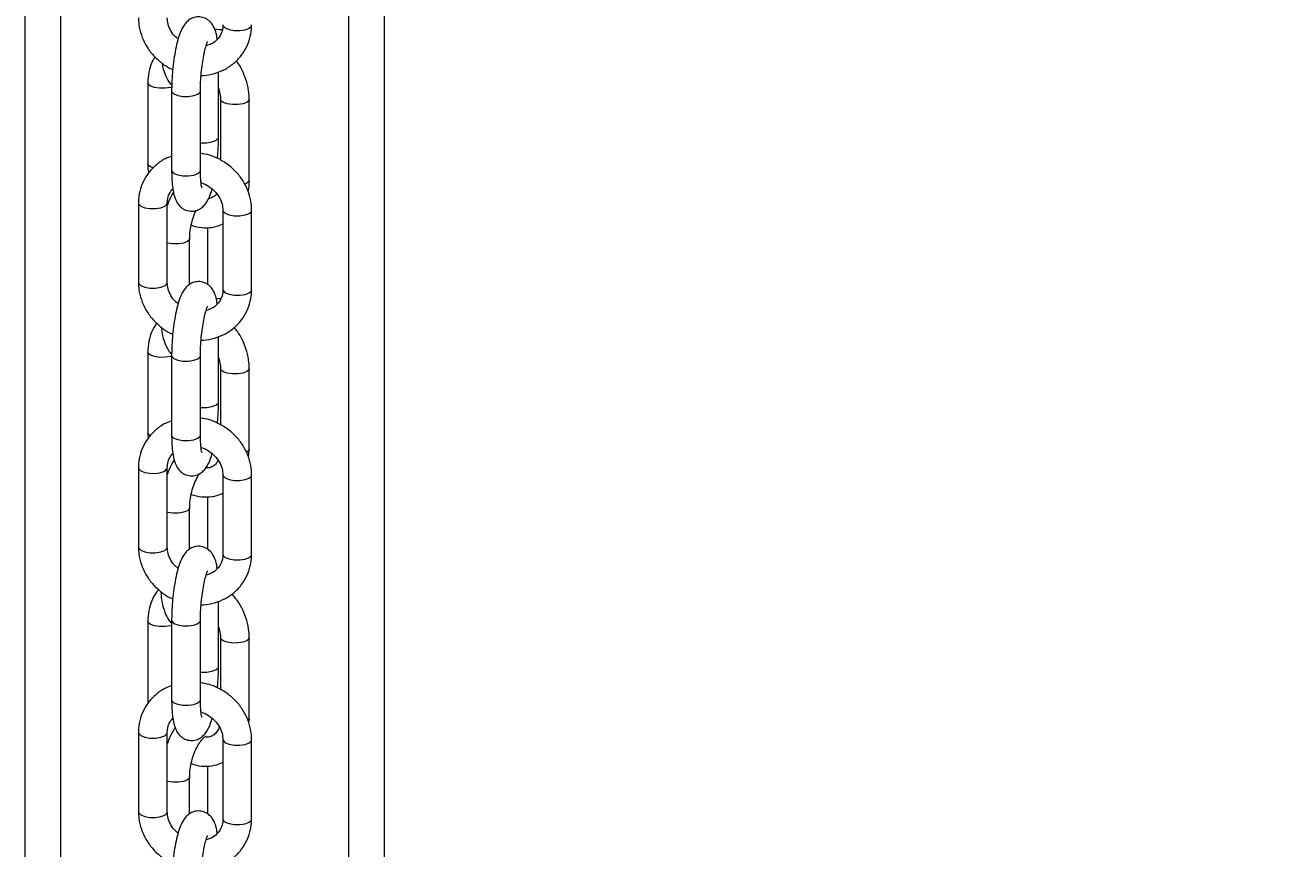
# Model space of a CAD drawing. Header units: millimetres. Extents: x -8083 to 6576, y -6691 to 5601.
# Drawn here: x -185.7 to -12.5, y -532.4 to -418 of the extents above; entities that cross this region are included whole.
import ezdxf

# ---------------------------------------------------------------- set-up
doc = ezdxf.new("R2010")
doc.units = ezdxf.units.MM
doc.layers.add('DIKOM_ОБЪЕКТ', color=7, linetype='Continuous')
doc.layers.add('DIKOM_РАЗМЕР_ОБЪЕКТА', color=7, linetype='Continuous')
doc.styles.add('style1', font='arial.ttf', dxfattribs={"width": 0.8})
doc.dimstyles.new('1-50', dxfattribs={"dimtxt": 300, "dimasz": 200, "dimexe": 100, "dimexo": 0, "dimgap": 100, "dimtad": 1, "dimtxsty": 'style1', "dimcen": 200, "dimclrd": 7, "dimclre": 7, "dimclrt": 7, "dimadec": 1, "dimazin": 2, "dimtfac": 1, "dimtmove": 0, "dimatfit": 2, "dimfxl": 0, "dimlwd": 25, "dimlwe": 18, "dimarcsym": 0})

# ---------------------------------------------------------------- blocks, each defined once
blk = doc.blocks.new('*D10')
at = {"layer": 'Defpoints', "color": 0, "transparency": 16777216}
for p in [(-4711.62, -59.88), (5076.72, -1609.88), (5076.72, -5900.19)]:
    blk.add_point(p, dxfattribs=at)
at = {"layer": 'DIKOM_РАЗМЕР_ОБЪЕКТА', "color": 7, "lineweight": 18, "transparency": 16777216}
for p, q in [((-4711.62, -59.88), (-4711.62, -6000.19)), ((5076.72, -1609.88), (5076.72, -6000.19))]:
    blk.add_line(p, q, dxfattribs=at)
at = {"layer": 'DIKOM_РАЗМЕР_ОБЪЕКТА', "color": 7, "lineweight": 25, "transparency": 16777216}
blk.add_line((-4511.62, -5900.19), (4876.72, -5900.19), dxfattribs=at)
at = {"layer": 'DIKOM_РАЗМЕР_ОБЪЕКТА', "color": 7, "transparency": 16777216}
for points in [[(-4511.62, -5866.86), (-4511.62, -5933.52), (-4711.62, -5900.19)], [(4876.72, -5866.86), (4876.72, -5933.52), (5076.72, -5900.19)]]:
    blk.add_solid(points, dxfattribs=at)
at = {"layer": 'DIKOM_РАЗМЕР_ОБЪЕКТА', "color": 7, "transparency": 16777216, "insert": (410.05, -5647.02), "char_height": 300, "attachment_point": 5, "style": 'style1'}
blk.add_mtext('10000', dxfattribs=at)

msp = doc.modelspace()

# ---------------------------------------------------------------- linework, layer by layer
at = {"layer": 'DIKOM_ОБЪЕКТ', "color": 7, "linetype": 'Continuous', "lineweight": 15}
for p, q in [((-185.736, 1537.193), (-185.736, -1662.807)), ((-180.736, -1662.807), (-180.736, 1537.193)), ((-140.736, 1537.193), (-140.736, -1662.807)), ((-135.736, -1662.807), (-135.736, 1537.193)), ((-158.82, -433.555), (-158.82, -424.479)), ((-168.653, -426.052), (-168.653, -437.276)), ((-165.341, -427.126), (-165.341, -438.162)), ((-161.341, -438.162), (-161.341, -427.126)), ((-158.547, -428.342), (-158.547, -436.728)), ((-154.547, -439.566), (-154.547, -428.342)), ((-169.946, -442.721), (-169.946, -453.757)), ((-165.946, -453.757), (-165.946, -442.721)), ((-158.214, -443.711), (-158.214, -454.747)), ((-154.214, -454.747), (-154.214, -443.711)), ((-160.365, -446.136), (-160.365, -454.004)), ((-162.835, -454.026), (-162.835, -447.691)), ((-165.991, -453.922), (-165.946, -453.757)), ((-158.82, -470.342), (-158.82, -461.265)), ((-168.653, -463.464), (-168.653, -474.688)), ((-165.341, -463.913), (-165.341, -474.949)), ((-161.341, -474.949), (-161.341, -463.913)), ((-158.547, -465.754), (-158.547, -473.515)), ((-154.547, -476.978), (-154.547, -465.754)), ((-168.653, -474.688), (-168.613, -475.434)), ((-154.649, -478.029), (-154.547, -476.978)), ((-169.946, -479.507), (-169.946, -490.544)), ((-165.946, -490.544), (-165.946, -479.507)), ((-158.214, -480.497), (-158.214, -491.533)), ((-154.214, -491.533), (-154.214, -480.497)), ((-162.835, -490.812), (-162.835, -485.103)), ((-160.365, -483.548), (-160.365, -490.791)), ((-165.991, -490.708), (-165.946, -490.544)), ((-158.929, -493.43), (-159.027, -493.418)), ((-158.82, -507.128), (-158.82, -498.052)), ((-165.341, -500.699), (-165.341, -511.735)), ((-161.341, -511.735), (-161.341, -500.699)), ((-168.653, -500.876), (-168.653, -512.1)), ((-158.547, -503.166), (-158.547, -510.301)), ((-154.547, -514.39), (-154.547, -503.166)), ((-154.601, -514.946), (-154.547, -514.39)), ((-169.946, -516.294), (-169.946, -527.33)), ((-165.946, -527.33), (-165.946, -516.294)), ((-158.214, -517.284), (-158.214, -528.32)), ((-154.214, -528.32), (-154.214, -517.284)), ((-160.365, -520.96), (-160.365, -527.577)), ((-162.835, -527.599), (-162.835, -522.515)), ((-165.991, -527.495), (-165.946, -527.33))]:
    msp.add_line(p, q, dxfattribs=at)
at = {"layer": 'DIKOM_ОБЪЕКТ', "color": 7, "linetype": 'Continuous', "lineweight": 15, "flags": 128}
for points in [[(-158.317, -418.634), (-158.716, -418.623), (-159.379, -418.537)], [(-158.214, -417.96), (-158.181, -418.101), (-157.894, -418.386), (-157.351, -418.606), (-156.634, -418.728), (-155.854, -418.733), (-155.129, -418.62), (-154.568, -418.406), (-154.259, -418.125), (-154.214, -417.96)], [(-165.304, -426.575), (-165.509, -426.633), (-166.225, -426.744), (-167.005, -426.749), (-167.731, -426.648), (-168.294, -426.457), (-168.606, -426.204), (-168.653, -426.053)], [(-165.341, -427.126), (-165.308, -427.267), (-165.021, -427.552), (-164.477, -427.772), (-163.761, -427.894)], [(-163.761, -427.894), (-162.981, -427.899), (-162.255, -427.786), (-161.695, -427.572), (-161.385, -427.291), (-161.341, -427.125)], [(-154.547, -428.342), (-154.578, -428.466), (-154.863, -428.724), (-155.403, -428.923), (-156.118, -429.033), (-156.899, -429.039), (-157.625, -428.938), (-158.188, -428.747), (-158.5, -428.494), (-158.547, -428.346)], [(-161.341, -434.313), (-161.24, -434.323), (-160.46, -434.327), (-159.734, -434.214), (-159.174, -434.001), (-158.865, -433.72), (-158.82, -433.555)], [(-167.891, -437.832), (-168.294, -437.681), (-168.606, -437.428), (-168.653, -437.276)], [(-165.341, -438.162), (-165.308, -438.303), (-165.021, -438.588), (-164.477, -438.808), (-163.761, -438.93), (-162.981, -438.935), (-162.255, -438.822), (-161.695, -438.608), (-161.385, -438.327), (-161.341, -438.162)], [(-154.547, -439.566), (-154.578, -439.69), (-154.863, -439.947), (-155.157, -440.075)], [(-169.946, -442.721), (-169.914, -442.862), (-169.626, -443.147), (-169.083, -443.367), (-168.367, -443.489), (-167.586, -443.493), (-166.861, -443.38), (-166.3, -443.167), (-165.991, -442.886), (-165.947, -442.731)], [(-158.214, -443.717), (-158.181, -443.852), (-157.894, -444.137), (-157.351, -444.357), (-156.634, -444.479), (-155.854, -444.483), (-155.129, -444.37), (-154.568, -444.157), (-154.259, -443.876), (-154.214, -443.711)], [(-162.835, -447.692), (-162.866, -447.816), (-163.15, -448.073), (-163.692, -448.272), (-164.406, -448.383), (-165.187, -448.388), (-165.913, -448.287), (-165.946, -448.28)], [(-169.946, -453.757), (-169.914, -453.898), (-169.626, -454.183), (-169.083, -454.403), (-168.367, -454.525), (-167.586, -454.529), (-166.861, -454.416), (-166.3, -454.203), (-165.991, -453.922)], [(-158.214, -454.747), (-158.181, -454.888), (-157.894, -455.173), (-157.351, -455.393), (-156.634, -455.515), (-155.854, -455.519), (-155.129, -455.406), (-154.568, -455.193), (-154.259, -454.912), (-154.214, -454.747)], [(-158.501, -456.045), (-158.716, -456.035), (-159.169, -455.987)], [(-165.341, -463.998), (-165.509, -464.045), (-166.225, -464.156), (-167.005, -464.161), (-167.731, -464.06), (-168.294, -463.869), (-168.606, -463.616), (-168.653, -463.464)], [(-165.341, -463.912), (-165.308, -464.054), (-165.021, -464.339), (-164.477, -464.559), (-163.761, -464.681)], [(-163.761, -464.681), (-162.981, -464.685), (-162.255, -464.572), (-161.695, -464.359), (-161.385, -464.078), (-161.341, -463.912)], [(-154.547, -465.754), (-154.578, -465.878), (-154.863, -466.136), (-155.403, -466.335), (-156.118, -466.445), (-156.899, -466.451), (-157.625, -466.35), (-158.188, -466.159), (-158.5, -465.906), (-158.547, -465.758)], [(-161.341, -471.1), (-161.24, -471.109), (-160.46, -471.114), (-159.734, -471.001), (-159.174, -470.788), (-158.865, -470.507), (-158.82, -470.342)], [(-168.338, -475.069), (-168.606, -474.84), (-168.653, -474.688)], [(-165.341, -474.949), (-165.308, -475.09), (-165.021, -475.375), (-164.477, -475.595), (-163.761, -475.717), (-162.981, -475.721), (-162.255, -475.608), (-161.695, -475.395), (-161.385, -475.114), (-161.341, -474.949)], [(-154.547, -476.978), (-154.578, -477.102), (-154.863, -477.359), (-154.926, -477.392)], [(-169.946, -479.508), (-169.914, -479.649), (-169.626, -479.934), (-169.083, -480.154), (-168.367, -480.275), (-167.586, -480.28), (-166.861, -480.167), (-166.3, -479.954), (-165.991, -479.672), (-165.947, -479.517)], [(-158.214, -480.504), (-158.181, -480.639), (-157.894, -480.924), (-157.351, -481.144), (-156.634, -481.265), (-155.854, -481.27), (-155.129, -481.157), (-154.568, -480.944), (-154.259, -480.662), (-154.214, -480.498)], [(-162.835, -485.104), (-162.866, -485.228), (-163.15, -485.485), (-163.692, -485.684), (-164.406, -485.795), (-165.187, -485.8), (-165.913, -485.699), (-165.946, -485.692)], [(-169.946, -490.544), (-169.914, -490.685), (-169.626, -490.97), (-169.083, -491.19), (-168.367, -491.311), (-167.586, -491.316), (-166.861, -491.203), (-166.3, -490.99), (-165.991, -490.708)], [(-158.214, -491.533), (-158.181, -491.675), (-157.894, -491.96), (-157.351, -492.18), (-156.634, -492.301), (-155.854, -492.306), (-155.129, -492.193), (-154.568, -491.98), (-154.259, -491.698), (-154.214, -491.533)], [(-165.341, -500.699), (-165.308, -500.841), (-165.021, -501.126), (-164.477, -501.346), (-163.761, -501.467)], [(-163.761, -501.467), (-162.981, -501.472), (-162.255, -501.359), (-161.695, -501.146), (-161.385, -500.864), (-161.341, -500.698)], [(-165.341, -501.41), (-165.509, -501.457), (-166.225, -501.568), (-167.005, -501.573), (-167.731, -501.472), (-168.294, -501.281), (-168.606, -501.028), (-168.653, -500.876)], [(-154.547, -503.166), (-154.578, -503.29), (-154.863, -503.548), (-155.403, -503.747), (-156.118, -503.857), (-156.899, -503.863), (-157.625, -503.762), (-158.188, -503.571), (-158.5, -503.318), (-158.547, -503.17)], [(-161.341, -507.886), (-161.24, -507.896), (-160.46, -507.901), (-159.734, -507.788), (-159.174, -507.574), (-158.865, -507.293), (-158.82, -507.128)], [(-165.341, -511.735), (-165.308, -511.877), (-165.021, -512.162), (-164.477, -512.382), (-163.761, -512.503), (-162.981, -512.508), (-162.255, -512.395), (-161.695, -512.182), (-161.385, -511.9), (-161.341, -511.735)], [(-154.547, -514.39), (-154.578, -514.514), (-154.693, -514.656)], [(-169.946, -516.294), (-169.914, -516.436), (-169.626, -516.72), (-169.083, -516.94), (-168.367, -517.062), (-167.586, -517.067), (-166.861, -516.954), (-166.3, -516.74), (-165.991, -516.459), (-165.947, -516.304)], [(-158.214, -517.29), (-158.181, -517.426), (-157.894, -517.71), (-157.351, -517.93), (-156.634, -518.052), (-155.854, -518.057), (-155.129, -517.944), (-154.568, -517.73), (-154.259, -517.449), (-154.214, -517.284)], [(-162.835, -522.516), (-162.866, -522.64), (-163.15, -522.897), (-163.692, -523.096), (-164.406, -523.206), (-165.187, -523.212), (-165.913, -523.111), (-165.946, -523.104)], [(-169.946, -527.33), (-169.914, -527.472), (-169.626, -527.757), (-169.083, -527.976), (-168.367, -528.098), (-167.586, -528.103), (-166.861, -527.99), (-166.3, -527.776), (-165.991, -527.495)], [(-158.214, -528.32), (-158.181, -528.462), (-157.894, -528.746), (-157.351, -528.966), (-156.634, -529.088), (-155.854, -529.093), (-155.129, -528.98), (-154.568, -528.766), (-154.259, -528.485), (-154.214, -528.32)]]:
    msp.add_lwpolyline(points, dxfattribs=at)
at = {"layer": 'DIKOM_ОБЪЕКТ', "color": 7, "linetype": 'Continuous', "lineweight": 15}
for points, knots in [([(-169.946, -416.97), (-169.935, -417.275), (-169.905, -418.079), (-169.593, -419.371), (-168.961, -420.776), (-168.055, -422.06), (-166.903, -423.147), (-165.921, -423.854), (-165.306, -424.101), (-165.184, -424.149)], [0, 0, 0, 0, 0.1034809, 0.272458, 0.442174, 0.6129983, 0.7848447, 0.9575121, 1, 1, 1, 1]), ([(-164.545, -419.823), (-164.632, -419.756), (-165.008, -419.467), (-165.47, -418.784), (-165.879, -417.869), (-165.924, -417.265), (-165.946, -416.97)], [0, 0, 0, 0, 0.0918428, 0.398322, 0.7058445, 1, 1, 1, 1]), ([(-158.997, -419.957), (-159.021, -419.778), (-159.103, -419.165), (-159.32, -418.479), (-159.757, -417.725), (-160.311, -417.198), (-161.031, -416.865), (-161.839, -416.809), (-162.57, -417.025), (-163.14, -417.411), (-163.566, -417.885), (-163.931, -418.486), (-164.263, -419.281), (-164.585, -420.369), (-164.863, -421.674), (-165.086, -423.113), (-165.241, -424.585), (-165.327, -425.947), (-165.336, -426.768), (-165.341, -427.126)], [0, 0, 0, 0, 0.0370169, 0.1265169, 0.1778435, 0.2220729, 0.2669888, 0.3125328, 0.3565857, 0.3970958, 0.4395229, 0.4901092, 0.5611067, 0.6378457, 0.7180054, 0.7939632, 0.8684665, 0.9426344, 1, 1, 1, 1]), ([(-161.245, -424.975), (-161.138, -424.978), (-160.505, -425), (-159.373, -424.739), (-157.933, -424.186), (-156.665, -423.334), (-155.62, -422.254), (-154.839, -420.986), (-154.357, -419.607), (-154.22, -418.574), (-154.215, -418.031), (-154.214, -417.96)], [0, 0, 0, 0, 0.0280457, 0.1673559, 0.3061455, 0.4440422, 0.5808496, 0.7166429, 0.8517679, 0.9805577, 1, 1, 1, 1]), ([(-158.214, -417.96), (-158.219, -418.094), (-158.237, -418.548), (-158.459, -419.275), (-158.997, -420.039), (-159.705, -420.604), (-160.301, -420.775), (-160.549, -420.846)], [0, 0, 0, 0, 0.0992704, 0.3361336, 0.5794032, 0.8254689, 1, 1, 1, 1]), ([(-161.341, -427.126), (-161.339, -426.92), (-161.334, -426.322), (-161.28, -425.25), (-161.159, -423.966), (-160.986, -422.74), (-160.779, -421.669), (-160.563, -420.867), (-160.407, -420.414), (-160.303, -420.23), (-160.326, -420.262), (-160.329, -420.267)], [0, 0, 0, 0, 0.0749038, 0.2172213, 0.3608753, 0.5045794, 0.6463711, 0.7839322, 0.8937512, 0.9849372, 1, 1, 1, 1]), ([(-167.654, -422.374), (-167.808, -422.632), (-168.199, -423.286), (-168.563, -424.535), (-168.622, -425.536), (-168.653, -426.052)], [0, 0, 0, 0, 0.2394577, 0.6076723, 1, 1, 1, 1]), ([(-166.664, -423.262), (-166.643, -423.428), (-166.556, -424.098), (-166.179, -425.049), (-165.743, -425.902), (-165.395, -426.235), (-165.325, -426.302)], [0, 0, 0, 0, 0.1368429, 0.5524685, 0.909464, 1, 1, 1, 1]), ([(-154.547, -428.342), (-154.556, -428.046), (-154.583, -427.238), (-154.85, -425.904), (-155.434, -424.423), (-155.959, -423.419), (-156.332, -422.979), (-156.362, -422.944)], [0, 0, 0, 0, 0.1574348, 0.4291526, 0.7021539, 0.9764986, 1, 1, 1, 1]), ([(-158.82, -426.767), (-158.722, -427.112), (-158.568, -427.651), (-158.552, -428.159), (-158.547, -428.342)], [0, 0, 0, 0, 0.640515, 1, 1, 1, 1]), ([(-158.976, -436.532), (-158.96, -436.385), (-158.89, -435.756), (-158.835, -434.733), (-158.825, -433.913), (-158.82, -433.555)], [0, 0, 0, 0, 0.1462445, 0.6276186, 1, 1, 1, 1]), ([(-165.341, -436.202), (-165.633, -436.308), (-166.407, -436.587), (-167.492, -437.353), (-168.541, -438.425), (-169.321, -439.696), (-169.804, -441.074), (-169.94, -442.106), (-169.946, -442.65), (-169.946, -442.721)], [0, 0, 0, 0, 0.1076087, 0.2849559, 0.4609207, 0.6355645, 0.8093653, 0.9749953, 1, 1, 1, 1]), ([(-154.214, -443.711), (-154.226, -443.405), (-154.256, -442.602), (-154.567, -441.31), (-155.199, -439.904), (-156.107, -438.625), (-157.252, -437.519), (-158.594, -436.644), (-159.976, -436.038), (-160.92, -435.872), (-161.341, -435.797)], [0, 0, 0, 0, 0.0815009, 0.2145463, 0.3481905, 0.4827306, 0.6180524, 0.7539879, 0.8904298, 1, 1, 1, 1]), ([(-168.653, -437.276), (-168.652, -437.573), (-168.651, -437.988), (-168.561, -438.403), (-168.536, -438.521)], [0, 0, 0, 0, 0.7142373, 1, 1, 1, 1]), ([(-165.341, -438.162), (-165.339, -438.398), (-165.333, -439.095), (-165.266, -440.167), (-165.095, -441.327), (-164.842, -442.206), (-164.404, -442.955), (-163.85, -443.483), (-163.13, -443.816), (-162.322, -443.872), (-161.59, -443.656), (-161.021, -443.27), (-160.594, -442.797), (-160.23, -442.192), (-159.948, -441.547), (-159.789, -440.983), (-159.728, -440.767)], [0, 0, 0, 0, 0.0511984, 0.1511722, 0.2551562, 0.3725166, 0.4398085, 0.4977875, 0.5567259, 0.6164327, 0.6741984, 0.7273161, 0.7829661, 0.8492767, 0.9423654, 1, 1, 1, 1]), ([(-161.112, -440.654), (-161.111, -440.656), (-161.096, -440.685), (-161.151, -440.553), (-161.216, -440.217), (-161.296, -439.575), (-161.336, -438.851), (-161.34, -438.335), (-161.341, -438.162)], [0, 0, 0, 0, 0.009417, 0.1657478, 0.3652136, 0.6009572, 0.8659857, 1, 1, 1, 1]), ([(-161.249, -439.898), (-161.236, -439.901), (-160.869, -439.973), (-160.191, -440.36), (-159.324, -441.031), (-158.682, -441.891), (-158.283, -442.813), (-158.237, -443.416), (-158.214, -443.711)], [0, 0, 0, 0, 0.0072269, 0.2083772, 0.408445, 0.6080313, 0.8083823, 1, 1, 1, 1]), ([(-154.703, -441.123), (-154.701, -441.116), (-154.543, -440.633), (-154.545, -440.095), (-154.547, -439.566)], [0, 0, 0, 0, 0.0151963, 1, 1, 1, 1]), ([(-165.946, -442.721), (-165.941, -442.587), (-165.922, -442.133), (-165.72, -441.42), (-165.347, -440.952), (-165.164, -440.724)], [0, 0, 0, 0, 0.176586, 0.5979196, 1, 1, 1, 1]), ([(-165.094, -441.195), (-165.309, -441.565), (-165.638, -442.132), (-165.867, -442.79), (-165.946, -443.017)], [0, 0, 0, 0, 0.6542622, 1, 1, 1, 1]), ([(-159.094, -441.415), (-159.098, -441.423), (-159.221, -441.65), (-159.599, -441.877), (-159.95, -442.112), (-160.222, -442.116), (-160.224, -442.116)], [0, 0, 0, 0, 0.0158544, 0.4768704, 0.9960206, 1, 1, 1, 1]), ([(-162.835, -447.691), (-162.831, -447.509), (-162.82, -446.976), (-162.694, -446.014), (-162.407, -444.894), (-162.124, -444.093), (-161.937, -443.757), (-161.909, -443.707)], [0, 0, 0, 0, 0.1389723, 0.4080688, 0.6804345, 0.9526483, 1, 1, 1, 1]), ([(-162.613, -445.787), (-162.373, -445.871), (-161.66, -446.122), (-160.439, -446.184), (-159.182, -446.052), (-158.484, -445.741), (-158.214, -445.62)], [0, 0, 0, 0, 0.1636839, 0.4853506, 0.8008696, 1, 1, 1, 1]), ([(-169.946, -453.757), (-169.935, -454.062), (-169.905, -454.866), (-169.593, -456.158), (-168.961, -457.563), (-168.055, -458.847), (-166.903, -459.933), (-165.921, -460.641), (-165.306, -460.887), (-165.184, -460.936)], [0, 0, 0, 0, 0.1034805, 0.2724603, 0.4421757, 0.6129995, 0.7848454, 0.9575122, 1, 1, 1, 1]), ([(-164.432, -456.7), (-164.558, -456.605), (-164.976, -456.289), (-165.472, -455.572), (-165.878, -454.656), (-165.924, -454.052), (-165.946, -453.757)], [0, 0, 0, 0, 0.1274502, 0.4219065, 0.7173714, 1, 1, 1, 1]), ([(-158.997, -456.744), (-159.021, -456.564), (-159.103, -455.951), (-159.32, -455.265), (-159.757, -454.512), (-160.311, -453.985), (-161.031, -453.652), (-161.839, -453.595), (-162.57, -453.812), (-163.14, -454.197), (-163.566, -454.672), (-163.931, -455.273), (-164.263, -456.067), (-164.585, -457.156), (-164.863, -458.461), (-165.086, -459.899), (-165.241, -461.372), (-165.327, -462.734), (-165.336, -463.555), (-165.341, -463.913)], [0, 0, 0, 0, 0.0370158, 0.1265158, 0.1778424, 0.2220727, 0.266988, 0.312532, 0.3565845, 0.3970946, 0.4395217, 0.4901088, 0.5611054, 0.6378455, 0.718004, 0.7939617, 0.8684665, 0.9426344, 1, 1, 1, 1]), ([(-161.245, -461.761), (-161.138, -461.765), (-160.505, -461.786), (-159.373, -461.526), (-157.933, -460.973), (-156.665, -460.121), (-155.62, -459.041), (-154.839, -457.772), (-154.357, -456.393), (-154.22, -455.361), (-154.215, -454.818), (-154.214, -454.747)], [0, 0, 0, 0, 0.0280457, 0.1673556, 0.3061462, 0.4440417, 0.5808492, 0.7166427, 0.8517678, 0.9805577, 1, 1, 1, 1]), ([(-158.214, -454.747), (-158.219, -454.881), (-158.237, -455.335), (-158.459, -456.062), (-158.997, -456.825), (-159.705, -457.39), (-160.301, -457.562), (-160.549, -457.633)], [0, 0, 0, 0, 0.0992707, 0.3361304, 0.5794045, 0.8254683, 1, 1, 1, 1]), ([(-161.341, -463.913), (-161.339, -463.707), (-161.334, -463.109), (-161.28, -462.037), (-161.159, -460.753), (-160.986, -459.527), (-160.779, -458.456), (-160.563, -457.653), (-160.407, -457.201), (-160.303, -457.017), (-160.326, -457.049), (-160.329, -457.053)], [0, 0, 0, 0, 0.0749037, 0.2172211, 0.3608748, 0.5045787, 0.6463703, 0.7839334, 0.8937523, 0.9849375, 1, 1, 1, 1]), ([(-167.429, -459.377), (-167.666, -459.767), (-168.143, -460.551), (-168.566, -461.945), (-168.623, -462.947), (-168.653, -463.464)], [0, 0, 0, 0, 0.3232156, 0.6508888, 1, 1, 1, 1]), ([(-166.767, -459.981), (-166.721, -460.384), (-166.615, -461.295), (-166.184, -462.464), (-165.746, -463.309), (-165.403, -463.639), (-165.337, -463.702)], [0, 0, 0, 0, 0.2775324, 0.6274865, 0.9281872, 1, 1, 1, 1]), ([(-154.547, -465.754), (-154.556, -465.458), (-154.582, -464.65), (-154.851, -463.317), (-155.429, -461.831), (-156.041, -460.709), (-156.517, -460.166), (-156.643, -460.022)], [0, 0, 0, 0, 0.1464269, 0.3991461, 0.653059, 0.9082213, 1, 1, 1, 1]), ([(-158.82, -464.179), (-158.722, -464.524), (-158.568, -465.062), (-158.552, -465.571), (-158.547, -465.754)], [0, 0, 0, 0, 0.640515, 1, 1, 1, 1]), ([(-158.976, -473.318), (-158.96, -473.172), (-158.89, -472.543), (-158.835, -471.519), (-158.825, -470.699), (-158.82, -470.342)], [0, 0, 0, 0, 0.1462445, 0.6276186, 1, 1, 1, 1]), ([(-165.341, -472.989), (-165.633, -473.094), (-166.407, -473.374), (-167.492, -474.14), (-168.541, -475.212), (-169.321, -476.482), (-169.804, -477.861), (-169.94, -478.893), (-169.946, -479.436), (-169.946, -479.507)], [0, 0, 0, 0, 0.1076074, 0.2849563, 0.460921, 0.6355647, 0.8093654, 0.9749953, 1, 1, 1, 1]), ([(-154.214, -480.497), (-154.226, -480.192), (-154.256, -479.388), (-154.567, -478.097), (-155.199, -476.69), (-156.107, -475.411), (-157.252, -474.306), (-158.594, -473.431), (-159.976, -472.825), (-160.92, -472.658), (-161.341, -472.584)], [0, 0, 0, 0, 0.0815008, 0.2145543, 0.3481898, 0.4827298, 0.6180516, 0.753987, 0.8904299, 1, 1, 1, 1]), ([(-165.341, -474.949), (-165.339, -475.185), (-165.333, -475.882), (-165.266, -476.954), (-165.095, -478.113), (-164.842, -478.993), (-164.404, -479.742), (-163.85, -480.27), (-163.13, -480.602), (-162.322, -480.659), (-161.59, -480.442), (-161.021, -480.057), (-160.594, -479.584), (-160.23, -478.978), (-159.948, -478.333), (-159.789, -477.77), (-159.728, -477.554)], [0, 0, 0, 0, 0.0511985, 0.1511708, 0.2551563, 0.372493, 0.4398072, 0.4977863, 0.5567248, 0.6164316, 0.6741979, 0.7273156, 0.7829657, 0.8492753, 0.9423653, 1, 1, 1, 1]), ([(-161.112, -477.441), (-161.111, -477.443), (-161.096, -477.471), (-161.151, -477.34), (-161.216, -477.004), (-161.296, -476.362), (-161.336, -475.637), (-161.34, -475.122), (-161.341, -474.949)], [0, 0, 0, 0, 0.0094163, 0.1657482, 0.3652154, 0.6009606, 0.8659908, 1, 1, 1, 1]), ([(-165.946, -479.507), (-165.941, -479.374), (-165.922, -478.92), (-165.72, -478.207), (-165.347, -477.739), (-165.164, -477.511)], [0, 0, 0, 0, 0.1765846, 0.5979228, 1, 1, 1, 1]), ([(-161.249, -476.685), (-161.236, -476.687), (-160.869, -476.76), (-160.191, -477.146), (-159.324, -477.818), (-158.682, -478.677), (-158.283, -479.6), (-158.237, -480.203), (-158.214, -480.497)], [0, 0, 0, 0, 0.007227, 0.2083755, 0.4084438, 0.6080348, 0.8083863, 1, 1, 1, 1]), ([(-164.973, -478.389), (-164.981, -478.4), (-165.266, -478.793), (-165.608, -479.484), (-165.866, -480.204), (-165.946, -480.429)], [0, 0, 0, 0, 0.0197601, 0.6932496, 1, 1, 1, 1]), ([(-158.893, -478.465), (-158.96, -478.601), (-159.144, -478.968), (-159.585, -479.312), (-160.057, -479.547), (-160.463, -479.537), (-160.591, -479.534)], [0, 0, 0, 0, 0.1810909, 0.4904736, 0.8388679, 1, 1, 1, 1]), ([(-162.835, -485.103), (-162.831, -484.921), (-162.82, -484.387), (-162.693, -483.43), (-162.41, -482.291), (-162.009, -481.264), (-161.655, -480.577), (-161.467, -480.338), (-161.438, -480.301)], [0, 0, 0, 0, 0.1095407, 0.3216701, 0.5363488, 0.7509384, 0.9613025, 1, 1, 1, 1]), ([(-162.613, -483.198), (-162.373, -483.283), (-161.66, -483.534), (-160.439, -483.596), (-159.182, -483.464), (-158.484, -483.153), (-158.214, -483.032)], [0, 0, 0, 0, 0.1637195, 0.4853488, 0.8008704, 1, 1, 1, 1]), ([(-169.946, -490.544), (-169.935, -490.849), (-169.905, -491.653), (-169.593, -492.945), (-168.961, -494.349), (-168.055, -495.634), (-166.903, -496.72), (-165.921, -497.428), (-165.306, -497.674), (-165.184, -497.723)], [0, 0, 0, 0, 0.1034944, 0.2724726, 0.4421836, 0.6130059, 0.7848452, 0.9575138, 1, 1, 1, 1]), ([(-164.432, -493.487), (-164.558, -493.391), (-164.976, -493.075), (-165.472, -492.359), (-165.878, -491.442), (-165.924, -490.839), (-165.946, -490.544)], [0, 0, 0, 0, 0.1274416, 0.4218843, 0.7173294, 1, 1, 1, 1]), ([(-158.997, -493.53), (-159.021, -493.351), (-159.103, -492.738), (-159.32, -492.052), (-159.757, -491.298), (-160.311, -490.772), (-161.031, -490.439), (-161.839, -490.382), (-162.57, -490.599), (-163.14, -490.984), (-163.566, -491.458), (-163.931, -492.059), (-164.263, -492.854), (-164.585, -493.942), (-164.863, -495.247), (-165.086, -496.686), (-165.241, -498.159), (-165.327, -499.52), (-165.336, -500.341), (-165.341, -500.699)], [0, 0, 0, 0, 0.0370165, 0.126501, 0.1778285, 0.2220588, 0.2669755, 0.3125203, 0.3565737, 0.3970845, 0.4395124, 0.4900996, 0.5610985, 0.6378389, 0.7180002, 0.7939593, 0.8684656, 0.9426333, 1, 1, 1, 1]), ([(-161.245, -498.548), (-161.138, -498.552), (-160.505, -498.573), (-159.373, -498.313), (-157.933, -497.76), (-156.665, -496.907), (-155.62, -495.827), (-154.839, -494.559), (-154.357, -493.18), (-154.22, -492.147), (-154.215, -491.605), (-154.214, -491.533)], [0, 0, 0, 0, 0.0280453, 0.1673538, 0.3061417, 0.4440367, 0.5808424, 0.716634, 0.851755, 0.9805457, 1, 1, 1, 1]), ([(-158.214, -491.533), (-158.219, -491.668), (-158.237, -492.122), (-158.459, -492.848), (-158.997, -493.612), (-159.705, -494.177), (-160.301, -494.349), (-160.549, -494.42)], [0, 0, 0, 0, 0.099321, 0.3361709, 0.5794268, 0.8254787, 1, 1, 1, 1]), ([(-161.341, -500.699), (-161.339, -500.493), (-161.334, -499.895), (-161.28, -498.824), (-161.159, -497.54), (-160.986, -496.314), (-160.779, -495.243), (-160.563, -494.44), (-160.407, -493.987), (-160.303, -493.803), (-160.326, -493.836), (-160.329, -493.84)], [0, 0, 0, 0, 0.0749078, 0.2172329, 0.3608945, 0.5046032, 0.6464053, 0.7839737, 0.8937985, 0.9849895, 1, 1, 1, 1]), ([(-167.131, -496.452), (-167.233, -496.562), (-167.642, -497.002), (-168.122, -497.98), (-168.572, -499.352), (-168.625, -500.357), (-168.653, -500.876)], [0, 0, 0, 0, 0.0972278, 0.3890872, 0.6848856, 1, 1, 1, 1]), ([(-166.821, -496.732), (-166.817, -496.865), (-166.799, -497.51), (-166.624, -498.619), (-166.188, -499.878), (-165.747, -500.719), (-165.405, -501.048), (-165.341, -501.11)], [0, 0, 0, 0, 0.0765168, 0.3720269, 0.676855, 0.9387809, 1, 1, 1, 1]), ([(-154.547, -503.166), (-154.556, -502.87), (-154.582, -502.062), (-154.852, -500.73), (-155.425, -499.24), (-156.136, -497.98), (-156.729, -497.315), (-156.969, -497.047)], [0, 0, 0, 0, 0.1354467, 0.3692195, 0.6040881, 0.8401204, 1, 1, 1, 1]), ([(-158.82, -501.591), (-158.722, -501.936), (-158.568, -502.474), (-158.552, -502.983), (-158.547, -503.166)], [0, 0, 0, 0, 0.640515, 1, 1, 1, 1]), ([(-158.976, -510.105), (-158.96, -509.958), (-158.89, -509.33), (-158.835, -508.306), (-158.825, -507.486), (-158.82, -507.128)], [0, 0, 0, 0, 0.1462529, 0.6276127, 1, 1, 1, 1]), ([(-154.214, -517.284), (-154.226, -516.979), (-154.256, -516.175), (-154.567, -514.883), (-155.199, -513.477), (-156.107, -512.198), (-157.252, -511.093), (-158.594, -510.218), (-159.976, -509.612), (-160.92, -509.445), (-161.341, -509.371)], [0, 0, 0, 0, 0.0815008, 0.2145565, 0.3481918, 0.4827296, 0.618053, 0.7539883, 0.89043, 1, 1, 1, 1]), ([(-165.341, -509.776), (-165.633, -509.881), (-166.407, -510.161), (-167.492, -510.927), (-168.541, -511.998), (-169.321, -513.269), (-169.804, -514.647), (-169.94, -515.68), (-169.946, -516.223), (-169.946, -516.294)], [0, 0, 0, 0, 0.1076087, 0.2849558, 0.4609037, 0.6355474, 0.8093654, 0.9749953, 1, 1, 1, 1]), ([(-165.341, -511.735), (-165.339, -511.972), (-165.333, -512.669), (-165.266, -513.741), (-165.095, -514.9), (-164.842, -515.78), (-164.404, -516.528), (-163.85, -517.056), (-163.13, -517.389), (-162.322, -517.446), (-161.59, -517.229), (-161.021, -516.843), (-160.594, -516.37), (-160.23, -515.765), (-159.948, -515.12), (-159.789, -514.556), (-159.728, -514.341)], [0, 0, 0, 0, 0.0512003, 0.1511725, 0.2551566, 0.3724933, 0.4398075, 0.4977876, 0.5567254, 0.6164323, 0.674198, 0.7273158, 0.7829658, 0.8492765, 0.9423654, 1, 1, 1, 1]), ([(-161.112, -514.228), (-161.111, -514.229), (-161.096, -514.258), (-161.151, -514.126), (-161.216, -513.791), (-161.296, -513.149), (-161.336, -512.424), (-161.34, -511.909), (-161.341, -511.735)], [0, 0, 0, 0, 0.0094163, 0.1657472, 0.3652131, 0.6009569, 0.8659856, 1, 1, 1, 1]), ([(-165.946, -516.294), (-165.941, -516.16), (-165.922, -515.707), (-165.72, -514.994), (-165.347, -514.526), (-165.164, -514.297)], [0, 0, 0, 0, 0.1766874, 0.5980243, 1, 1, 1, 1]), ([(-161.249, -513.471), (-161.236, -513.474), (-160.869, -513.547), (-160.191, -513.933), (-159.324, -514.605), (-158.682, -515.464), (-158.283, -516.386), (-158.237, -516.989), (-158.214, -517.284)], [0, 0, 0, 0, 0.007228, 0.2083762, 0.4084442, 0.6080308, 0.808382, 1, 1, 1, 1]), ([(-164.833, -515.609), (-164.888, -515.684), (-165.225, -516.136), (-165.608, -516.895), (-165.866, -517.616), (-165.946, -517.841)], [0, 0, 0, 0, 0.1186605, 0.7242251, 1, 1, 1, 1]), ([(-158.723, -515.475), (-158.735, -515.532), (-158.809, -515.869), (-159.108, -516.301), (-159.578, -516.734), (-160.049, -516.956), (-160.443, -516.948), (-160.561, -516.946)], [0, 0, 0, 0, 0.0513127, 0.3033184, 0.5708284, 0.8720703, 1, 1, 1, 1]), ([(-162.835, -522.515), (-162.831, -522.333), (-162.82, -521.799), (-162.693, -520.841), (-162.41, -519.707), (-162.007, -518.661), (-161.535, -517.798), (-161.054, -517.187), (-160.687, -516.871), (-160.528, -516.83), (-160.563, -516.832), (-160.566, -516.832)], [0, 0, 0, 0, 0.069961, 0.2054331, 0.3425367, 0.4795867, 0.6139321, 0.7437072, 0.8682363, 0.9908535, 1, 1, 1, 1]), ([(-162.613, -520.61), (-162.373, -520.695), (-161.66, -520.946), (-160.44, -521.008), (-159.182, -520.876), (-158.484, -520.565), (-158.214, -520.444)], [0, 0, 0, 0, 0.1637184, 0.4853888, 0.8008696, 1, 1, 1, 1]), ([(-169.946, -527.33), (-169.935, -527.635), (-169.905, -528.439), (-169.593, -529.731), (-168.961, -531.136), (-168.055, -532.421), (-166.903, -533.507), (-165.921, -534.214), (-165.306, -534.461), (-165.184, -534.509)], [0, 0, 0, 0, 0.1034941, 0.2724719, 0.4421855, 0.6130073, 0.7848462, 0.9575127, 1, 1, 1, 1]), ([(-164.432, -530.274), (-164.558, -530.178), (-164.976, -529.862), (-165.472, -529.146), (-165.879, -528.229), (-165.924, -527.625), (-165.946, -527.33)], [0, 0, 0, 0, 0.1274481, 0.4219241, 0.7173192, 1, 1, 1, 1]), ([(-158.997, -530.317), (-159.021, -530.138), (-159.103, -529.525), (-159.32, -528.839), (-159.757, -528.085), (-160.311, -527.558), (-161.031, -527.225), (-161.838, -527.169), (-162.57, -527.385), (-163.14, -527.771), (-163.566, -528.245), (-163.931, -528.846), (-164.263, -529.641), (-164.585, -530.729), (-164.864, -532.034), (-165.086, -533.473), (-165.241, -534.946), (-165.327, -536.307), (-165.336, -537.128), (-165.341, -537.486)], [0, 0, 0, 0, 0.0370165, 0.1265, 0.1778276, 0.2220579, 0.2669745, 0.3125194, 0.3565728, 0.3970979, 0.4395258, 0.4900957, 0.5610937, 0.6378509, 0.7180001, 0.7939578, 0.8684641, 0.9426333, 1, 1, 1, 1]), ([(-161.245, -535.335), (-161.138, -535.338), (-160.505, -535.36), (-159.373, -535.099), (-157.933, -534.547), (-156.665, -533.694), (-155.62, -532.614), (-154.839, -531.346), (-154.357, -529.967), (-154.22, -528.935), (-154.215, -528.391), (-154.214, -528.32)], [0, 0, 0, 0, 0.0280385, 0.1673476, 0.3061364, 0.4440324, 0.580839, 0.7166317, 0.8517559, 0.9805579, 1, 1, 1, 1]), ([(-158.214, -528.32), (-158.219, -528.454), (-158.237, -528.908), (-158.459, -529.635), (-158.997, -530.399), (-159.705, -530.964), (-160.301, -531.135), (-160.549, -531.207)], [0, 0, 0, 0, 0.0993212, 0.3361671, 0.5794272, 0.8254767, 1, 1, 1, 1]), ([(-161.341, -537.486), (-161.339, -537.28), (-161.334, -536.682), (-161.28, -535.611), (-161.159, -534.326), (-160.986, -533.1), (-160.779, -532.029), (-160.563, -531.227), (-160.407, -530.774), (-160.303, -530.59), (-160.326, -530.622), (-160.329, -530.627)], [0, 0, 0, 0, 0.0749068, 0.2172399, 0.3609023, 0.5046122, 0.6464095, 0.783976, 0.8938009, 0.98499, 1, 1, 1, 1])]:
    msp.add_open_spline(points, degree=3, knots=knots, dxfattribs=at)

# ---------------------------------------------------------------- dimensions: what is measured, and where the dimension line sits
at = {"layer": 'DIKOM_РАЗМЕР_ОБЪЕКТА'}
dim = msp.add_linear_dim(base=(5076.718, -5900.189), p1=(-4711.621, -59.882), p2=(5076.718, -1609.882), text='10000', dimstyle='1-50', dxfattribs=at)
dim.commit()
dim.dimension.update_dxf_attribs({"geometry": '*D10', "text_midpoint": (410.054, -5900.189), "dimtype": 160})

doc.saveas('drawing.dxf')
